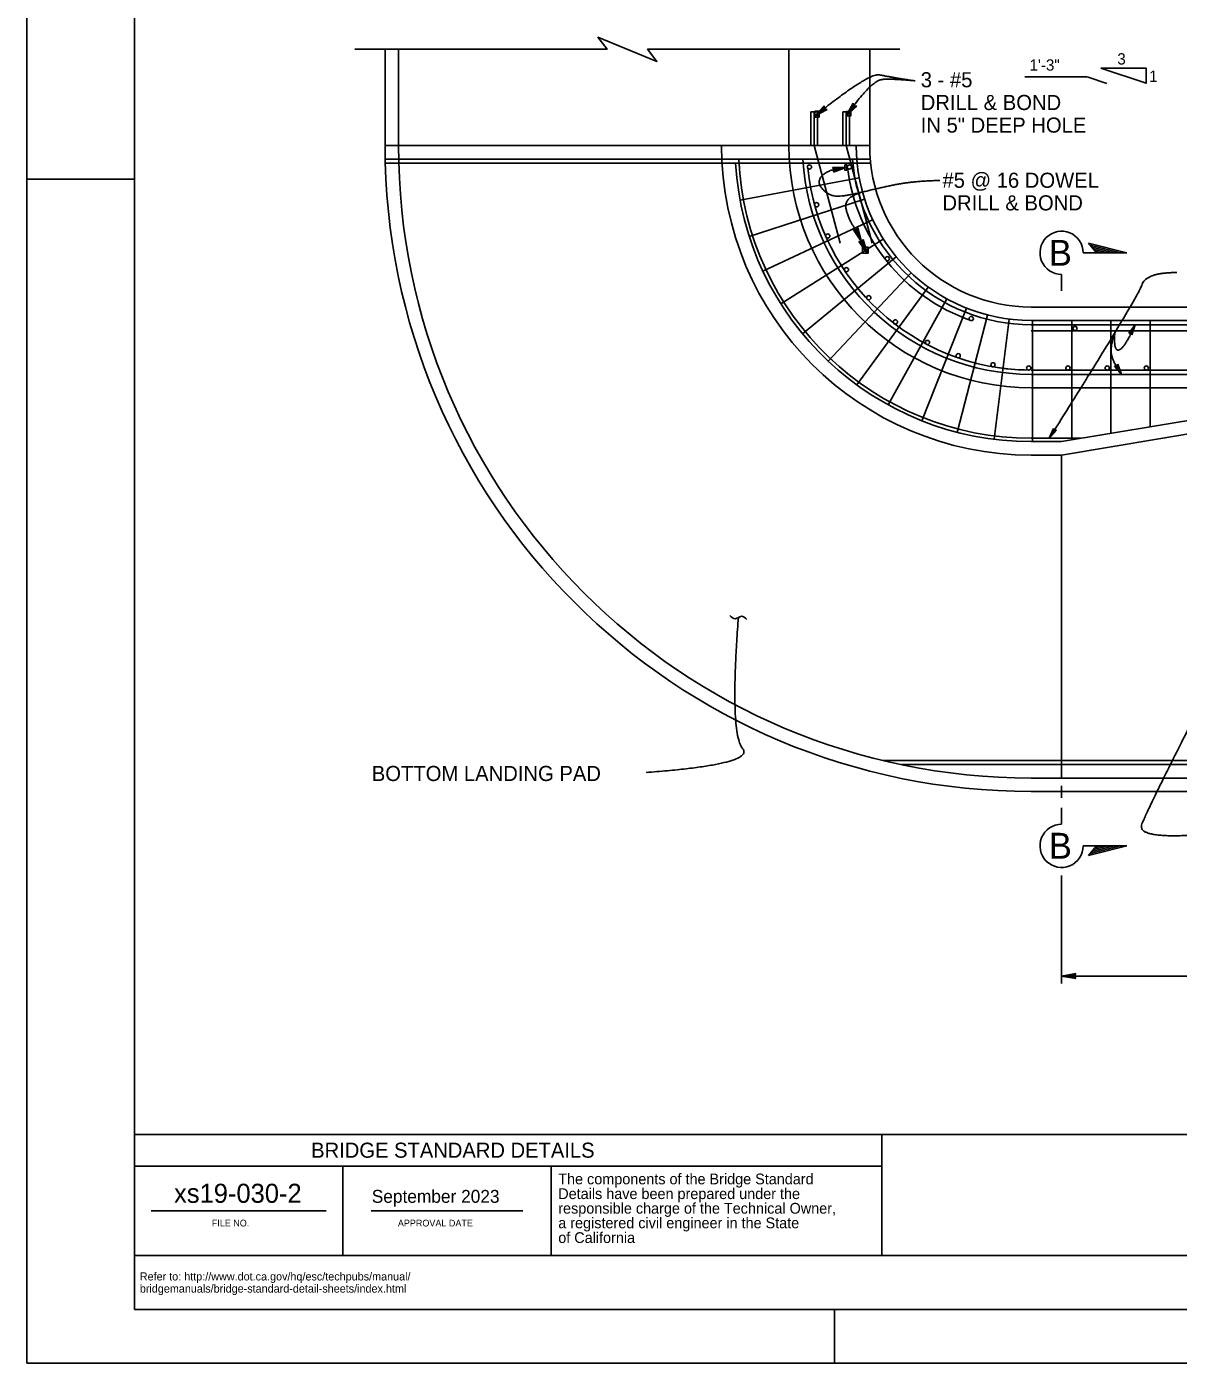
# Model space of a CAD drawing. Extents: x 0 to 2.83, y 0 to 1.83.
# Drawn here: x 0 to 0.891, y 0 to 1.035 of the extents above; entities that cross this region are included whole.
import ezdxf

# ---------------------------------------------------------------- set-up
doc = ezdxf.new("R2010")
doc.units = 0
for name, color, linetype in [('str_Border-Plot-Shape-A', 7, 'Continuous'), ('str_Border-Text-A', 7, 'Continuous'), ('str_Border-Title-Block-A', 7, 'Continuous'), ('str_Concrete-A', 7, 'Continuous'), ('str_Dimensions-A', 7, 'Continuous'), ('str_Existing-Concrete-A', 7, 'Continuous'), ('str_Guideline-NoPlot-A', 7, 'Continuous'), ('str_Masking-Shape-A', 7, 'Continuous'), ('str_Reinforcement-B', 7, 'Continuous'), ('str_Text-A', 7, 'Continuous')]:
    doc.layers.add(name, color=color, linetype=linetype)

msp = doc.modelspace()

# ---------------------------------------------------------------- linework, layer by layer
at = {"layer": 'str_Border-Plot-Shape-A'}
msp.add_lwpolyline([(0, 0), (2.8333, 0), (2.8333, 1.8333), (0, 1.8333)], close=True, dxfattribs=at)
at = {"layer": 'str_Border-Title-Block-A'}
for p, q in [((0, 0), (0, 1.8333)), ((0.0833, 0.0417), (0.0833, 1.7917)), ((0, 0.9167), (0.0833, 0.9167)), ((2.7917, 0.1771), (0.0833, 0.1771)), ((0.6618, 0.1771), (0.6618, 0.0833)), ((0.6618, 0.1527), (0.0833, 0.1527)), ((0.2446, 0.0833), (0.2446, 0.1527)), ((0.4058, 0.1527), (0.4058, 0.0833)), ((0.0962, 0.118), (0.2317, 0.118)), ((0.2666, 0.118), (0.3838, 0.118)), ((2.7917, 0.0833), (0.0833, 0.0833)), ((2.7917, 0.0417), (0.0833, 0.0417)), ((0.625, 0.0417), (0.625, 0)), ((2.8333, 0), (0, 0))]:
    msp.add_line(p, q, dxfattribs=at)
at = {"layer": 'str_Concrete-A'}
for p, q in [((0.6523, 0.9426), (0.2773, 0.9426)), ((0.7773, 0.8176), (1.4883, 0.8176)), ((1.4883, 0.7551), (0.7773, 0.7551)), ((0.8008, 0.703), (1.1133, 0.7551)), ((0.8008, 0.703), (0.7773, 0.703)), ((0.8008, 0.453), (0.8008, 0.703)), ((0.7773, 0.453), (1.4883, 0.453)), ((0.7773, 0.4426), (1.4883, 0.4426))]:
    msp.add_line(p, q, dxfattribs=at)
for radius in [0.5, 0.4896, 0.2396, 0.1875, 0.125]:
    msp.add_arc((0.7773, 0.9426), radius, 180, 270, dxfattribs=at)
at = {"layer": 'str_Dimensions-A'}
for p, q in [((0.8008, 0.4471), (0.8008, 0.4376)), ((0.8008, 0.3775), (0.8008, 0.2939)), ((0.8008, 0.2997), (0.8118, 0.3016)), ((0.8008, 0.2997), (0.8115, 0.3011)), ((0.8112, 0.3006), (0.8008, 0.2997)), ((0.8109, 0.3002), (0.8008, 0.2997)), ((0.8107, 0.2997), (0.8112, 0.3006)), ((0.8112, 0.3006), (0.8118, 0.3016)), ((0.8008, 0.2997), (1.4883, 0.2997)), ((0.8107, 0.2997), (0.8008, 0.2997)), ((0.8118, 0.2979), (0.8008, 0.2997)), ((0.8008, 0.2997), (0.8112, 0.2988)), ((0.8115, 0.2984), (0.8008, 0.2997)), ((0.8008, 0.2997), (0.8109, 0.2993)), ((0.8112, 0.2988), (0.8107, 0.2997)), ((0.8112, 0.2988), (0.8118, 0.2979))]:
    msp.add_line(p, q, dxfattribs=at)
at = {"layer": 'str_Existing-Concrete-A'}
for p, q in [((0.2773, 0.9426), (0.2773, 1.0171)), ((0.2773, 0.9426), (0.2773, 1.0171)), ((0.2773, 0.9426), (0.2773, 1.0171)), ((0.2773, 0.9426), (0.2773, 1.0171)), ((0.2773, 0.9426), (0.2773, 1.0171)), ((0.2773, 0.9426), (0.2773, 1.0171)), ((0.2773, 0.9426), (0.2773, 1.0171)), ((0.2773, 0.9426), (0.2773, 1.0171)), ((0.2773, 0.9426), (0.2773, 1.0171)), ((0.2773, 0.9426), (0.2773, 1.0171)), ((0.2773, 0.9426), (0.2773, 1.0171)), ((0.2773, 0.9426), (0.2773, 1.0171)), ((0.2773, 0.9426), (0.2773, 1.0171)), ((0.2773, 0.9426), (0.2773, 1.0171)), ((0.2773, 0.9426), (0.2773, 1.0171)), ((0.2773, 0.9426), (0.2773, 1.0171)), ((0.2773, 0.9426), (0.2773, 1.0171)), ((0.2773, 0.9426), (0.2773, 1.0171)), ((0.2773, 0.9426), (0.2773, 1.0171)), ((0.2773, 0.9426), (0.2773, 1.0171)), ((0.2773, 0.9426), (0.2773, 1.0171)), ((0.2773, 0.9426), (0.2773, 1.0171)), ((0.2773, 0.9426), (0.2773, 1.0171)), ((0.2773, 0.9426), (0.2773, 1.0171)), ((0.2773, 0.9426), (0.2773, 1.0171)), ((0.2773, 0.9426), (0.2773, 1.0171)), ((0.2773, 0.9426), (0.2773, 1.0171)), ((0.2877, 0.9426), (0.2877, 1.0171)), ((0.2877, 0.9426), (0.2877, 1.0171)), ((0.2877, 0.9426), (0.2877, 1.0171)), ((0.2877, 0.9426), (0.2877, 1.0171)), ((0.2877, 0.9426), (0.2877, 1.0171)), ((0.2877, 0.9426), (0.2877, 1.0171)), ((0.2877, 0.9426), (0.2877, 1.0171)), ((0.2877, 0.9426), (0.2877, 1.0171)), ((0.2877, 0.9426), (0.2877, 1.0171)), ((0.2877, 0.9426), (0.2877, 1.0171)), ((0.2877, 0.9426), (0.2877, 1.0171)), ((0.2877, 0.9426), (0.2877, 1.0171)), ((0.2877, 0.9426), (0.2877, 1.0171)), ((0.2877, 0.9426), (0.2877, 1.0171)), ((0.2877, 0.9426), (0.2877, 1.0171)), ((0.2877, 0.9426), (0.2877, 1.0171)), ((0.2877, 0.9426), (0.2877, 1.0171)), ((0.2877, 0.9426), (0.2877, 1.0171)), ((0.2877, 0.9426), (0.2877, 1.0171)), ((0.2877, 0.9426), (0.2877, 1.0171)), ((0.2877, 0.9426), (0.2877, 1.0171)), ((0.2877, 0.9426), (0.2877, 1.0171)), ((0.2877, 0.9426), (0.2877, 1.0171)), ((0.2877, 0.9426), (0.2877, 1.0171)), ((0.2877, 0.9426), (0.2877, 1.0171)), ((0.2877, 0.9426), (0.2877, 1.0171)), ((0.2877, 0.9426), (0.2877, 1.0171)), ((0.5898, 0.9426), (0.5898, 1.0171)), ((0.6523, 0.9426), (0.6523, 1.0171)), ((0.6067, 0.9426), (0.6067, 0.9686)), ((0.6067, 0.9686), (0.6119, 0.9686)), ((0.6119, 0.9426), (0.6119, 0.9686)), ((0.6314, 0.9426), (0.6314, 0.9686)), ((0.6314, 0.9686), (0.6366, 0.9686)), ((0.6366, 0.9426), (0.6366, 0.9686))]:
    msp.add_line(p, q, dxfattribs=at)
msp.add_lwpolyline([(0.2538, 1.0171), (0.4491, 1.0171), (0.442, 1.0264), (0.4876, 1.0077), (0.4804, 1.0171), (0.6757, 1.0171)], dxfattribs=at)
at = {"layer": 'str_Guideline-NoPlot-A'}
for p, q in [((0.6523, 0.9321), (0.2773, 0.9321)), ((0.6523, 0.9289), (0.2773, 0.9289)), ((0.7773, 0.8071), (1.4883, 0.8071)), ((0.7773, 0.7993), (1.4883, 0.7993)), ((0.7773, 0.7687), (1.4883, 0.7687)), ((1.4883, 0.7655), (0.7773, 0.7655)), ((0.7991, 0.7133), (1.1116, 0.7653)), ((0.8008, 0.7134), (0.7773, 0.7134)), ((0.6624, 0.4666), (1.4883, 0.4666)), ((0.6768, 0.4634), (1.4883, 0.4634))]:
    msp.add_line(p, q, dxfattribs=at)
for radius, start, end in [(0.1354, 180, 270), (0.2292, 183.4206, 270), (0.1738, 185.7238, 269.4289), (0.1432, 186.8093, 250.9098)]:
    msp.add_arc((0.7773, 0.9426), radius, start, end, dxfattribs=at)
at = {"layer": 'str_Masking-Shape-A'}
for points in [[(0.6099, 0.9693), (0.6132, 0.9693), (0.6132, 0.9647), (0.6099, 0.9647)], [(0.6344, 0.9689), (0.6376, 0.9689), (0.6376, 0.9656), (0.6344, 0.9656)], [(0.6331, 0.9277), (0.6346, 0.9277), (0.6346, 0.9235), (0.6331, 0.9235)], [(0.6468, 0.8594), (0.6512, 0.8594), (0.6512, 0.8639), (0.6468, 0.8639)]]:
    msp.add_lwpolyline(points, close=True, dxfattribs=at)
at = {"layer": 'str_Reinforcement-B'}
for p, q in [((0.7723, 0.9958), (0.8195, 0.9958)), ((0.8214, 0.9955), (0.8357, 0.9907)), ((0.6093, 0.9686), (0.6093, 0.9426)), ((0.634, 0.9686), (0.634, 0.9426)), ((0.6093, 0.9426), (0.6295, 0.8671)), ((0.634, 0.9426), (0.6542, 0.8671)), ((0.6425, 0.9289), (0.5485, 0.9289)), ((0.6442, 0.9176), (0.552, 0.9003)), ((0.6484, 0.901), (0.5591, 0.8723)), ((0.6546, 0.8852), (0.5697, 0.8455)), ((0.6628, 0.8702), (0.5835, 0.8202)), ((0.6728, 0.8564), (0.6004, 0.7968)), ((0.6844, 0.844), (0.6201, 0.7757)), ((0.6975, 0.8331), (0.6423, 0.7573)), ((0.7119, 0.824), (0.6666, 0.7419)), ((0.7273, 0.8167), (0.6927, 0.7296)), ((0.7435, 0.8114), (0.7201, 0.7206)), ((0.7602, 0.8082), (0.7485, 0.7152)), ((0.7783, 0.8071), (0.7783, 0.7134)), ((0.8086, 0.8071), (0.8086, 0.7148)), ((0.839, 0.8071), (0.839, 0.7199)), ((0.8694, 0.8071), (0.8694, 0.725)), ((0.7773, 0.8039), (1.4779, 0.8039)), ((0.7773, 0.7655), (1.4779, 0.7655)), ((0.8156, 0.716), (0.7773, 0.716))]:
    msp.add_line(p, q, dxfattribs=at)
for centre in [(0.6057, 0.926), (0.6366, 0.926), (0.6112, 0.8968), (0.6199, 0.8726), (0.6659, 0.855), (0.6343, 0.8465), (0.6516, 0.8248), (0.6722, 0.8061), (0.7309, 0.8087), (0.8112, 0.801), (0.697, 0.7902), (0.7208, 0.7799), (0.7477, 0.7729), (0.7754, 0.7704), (0.8057, 0.7704), (0.8361, 0.7704), (0.8664, 0.7704)]:
    msp.add_circle(centre, 0.00163, dxfattribs=at)
for centre, radius, start, end in [((0.8195, 0.9898), 0.00601, 71.5651, 90), ((0.7773, 0.9426), 0.2266, 182.6353, 270), ((0.7773, 0.9426), 0.1771, 183.3724, 270), ((0.7773, 0.9426), 0.1387, 184.3081, 270), ((0.7773, 0.9426), 0.1738, 260.1284, 269.4289)]:
    msp.add_arc(centre, radius, start, end, dxfattribs=at)
at = {"layer": 'str_Text-A'}
for p, q in [((0.6095, 0.9653), (0.6171, 0.9734)), ((0.6095, 0.9653), (0.6171, 0.9729)), ((0.6172, 0.9724), (0.6171, 0.9734)), ((0.6342, 0.9655), (0.6394, 0.9753)), ((0.6342, 0.9655), (0.6396, 0.9748)), ((0.6398, 0.9743), (0.6342, 0.9655)), ((0.64, 0.9738), (0.6342, 0.9655)), ((0.6402, 0.9733), (0.6342, 0.9655)), ((0.6342, 0.9655), (0.6412, 0.9732)), ((0.6342, 0.9655), (0.6407, 0.9732)), ((0.6423, 0.9731), (0.6342, 0.9655)), ((0.6418, 0.9731), (0.6342, 0.9655)), ((0.6398, 0.9743), (0.6394, 0.9753)), ((0.6402, 0.9733), (0.6398, 0.9743)), ((0.6412, 0.9732), (0.6402, 0.9733)), ((0.6412, 0.9732), (0.6423, 0.9731)), ((0.6172, 0.9724), (0.6095, 0.9653)), ((0.6172, 0.9718), (0.6095, 0.9653)), ((0.6173, 0.9713), (0.6095, 0.9653)), ((0.6095, 0.9653), (0.6178, 0.9711)), ((0.6095, 0.9653), (0.6183, 0.9709)), ((0.6188, 0.9707), (0.6095, 0.9653)), ((0.6193, 0.9705), (0.6095, 0.9653)), ((0.6173, 0.9713), (0.6172, 0.9724)), ((0.6183, 0.9709), (0.6173, 0.9713)), ((0.6183, 0.9709), (0.6193, 0.9705)), ((0.6236, 0.9255), (0.6346, 0.9258)), ((0.6243, 0.9247), (0.6236, 0.9255)), ((0.6239, 0.9251), (0.6346, 0.9258)), ((0.6346, 0.9258), (0.6242, 0.9219)), ((0.6246, 0.9229), (0.6242, 0.9219)), ((0.6346, 0.9258), (0.6243, 0.9247)), ((0.6243, 0.9247), (0.625, 0.9239)), ((0.6346, 0.9258), (0.6244, 0.9224)), ((0.6246, 0.9229), (0.6346, 0.9258)), ((0.6346, 0.9258), (0.6246, 0.9243)), ((0.625, 0.9239), (0.6246, 0.9229)), ((0.6248, 0.9234), (0.6346, 0.9258)), ((0.625, 0.9239), (0.6346, 0.9258)), ((0.6408, 0.8772), (0.6397, 0.8773)), ((0.646, 0.8682), (0.6397, 0.8773)), ((0.646, 0.8682), (0.6403, 0.8773)), ((0.6408, 0.8772), (0.646, 0.8682)), ((0.6419, 0.8771), (0.6408, 0.8772)), ((0.6413, 0.8772), (0.646, 0.8682)), ((0.6424, 0.878), (0.6419, 0.8771)), ((0.6419, 0.8771), (0.646, 0.8682)), ((0.646, 0.8682), (0.6422, 0.8776)), ((0.6424, 0.878), (0.643, 0.8789)), ((0.646, 0.8682), (0.6424, 0.878)), ((0.6427, 0.8785), (0.646, 0.8682)), ((0.643, 0.8789), (0.646, 0.8682)), ((0.6467, 0.8689), (0.6473, 0.8698)), ((0.647, 0.8694), (0.6503, 0.8592)), ((0.6473, 0.8698), (0.6503, 0.8592)), ((0.6451, 0.8682), (0.644, 0.8683)), ((0.6503, 0.8592), (0.644, 0.8683)), ((0.6503, 0.8592), (0.6445, 0.8682)), ((0.6451, 0.8682), (0.6503, 0.8592)), ((0.6461, 0.868), (0.6451, 0.8682)), ((0.6456, 0.8681), (0.6503, 0.8592)), ((0.6467, 0.8689), (0.6461, 0.868)), ((0.6461, 0.868), (0.6503, 0.8592)), ((0.6503, 0.8592), (0.6464, 0.8685)), ((0.6503, 0.8592), (0.6467, 0.8689)), ((0.8175, 0.8596), (0.8512, 0.8596)), ((0.8512, 0.8596), (0.8217, 0.8671)), ((0.8278, 0.8596), (0.8217, 0.8671)), ((0.8464, 0.8596), (0.823, 0.8655)), ((0.8415, 0.8596), (0.8243, 0.864)), ((0.8367, 0.8596), (0.8255, 0.8624)), ((0.8318, 0.8596), (0.8268, 0.8609)), ((0.8008, 0.8429), (0.8008, 0.8302)), ((0.8528, 0.7973), (0.8578, 0.8039)), ((0.8536, 0.7973), (0.8528, 0.7973)), ((0.8532, 0.7973), (0.8578, 0.8039)), ((0.8578, 0.8039), (0.8536, 0.7973)), ((0.8536, 0.7973), (0.8544, 0.7974)), ((0.8578, 0.8039), (0.854, 0.7973)), ((0.8544, 0.7974), (0.8578, 0.8039)), ((0.8544, 0.7974), (0.8548, 0.7967)), ((0.8546, 0.797), (0.8578, 0.8039)), ((0.8548, 0.7967), (0.8578, 0.8039)), ((0.8548, 0.7967), (0.8552, 0.796)), ((0.8578, 0.8039), (0.855, 0.7963)), ((0.8578, 0.8039), (0.8552, 0.796)), ((0.8426, 0.7719), (0.8418, 0.7719)), ((0.8471, 0.7655), (0.8418, 0.7719)), ((0.8471, 0.7655), (0.8422, 0.7719)), ((0.8426, 0.7719), (0.8471, 0.7655)), ((0.8434, 0.7719), (0.8426, 0.7719)), ((0.843, 0.7719), (0.8471, 0.7655)), ((0.8438, 0.7726), (0.8434, 0.7719)), ((0.8434, 0.7719), (0.8471, 0.7655)), ((0.8471, 0.7655), (0.8436, 0.7722)), ((0.8438, 0.7726), (0.8442, 0.7733)), ((0.8471, 0.7655), (0.8438, 0.7726)), ((0.844, 0.7729), (0.8471, 0.7655)), ((0.8442, 0.7733), (0.8471, 0.7655)), ((0.7913, 0.716), (0.7945, 0.7237)), ((0.7913, 0.716), (0.7947, 0.7233)), ((0.7949, 0.7229), (0.7913, 0.716)), ((0.7951, 0.7226), (0.7913, 0.716)), ((0.7952, 0.7222), (0.7913, 0.716)), ((0.7969, 0.7222), (0.7913, 0.716)), ((0.7913, 0.716), (0.7961, 0.7222)), ((0.7965, 0.7222), (0.7913, 0.716)), ((0.7913, 0.716), (0.7956, 0.7222)), ((0.7949, 0.7229), (0.7945, 0.7237)), ((0.7952, 0.7222), (0.7949, 0.7229)), ((0.7961, 0.7222), (0.7952, 0.7222)), ((0.7961, 0.7222), (0.7969, 0.7222)), ((0.8008, 0.4172), (0.8008, 0.4299)), ((0.8175, 0.4005), (0.8512, 0.4005)), ((0.8512, 0.4005), (0.8217, 0.393)), ((0.8278, 0.4005), (0.8217, 0.393)), ((0.8464, 0.4005), (0.823, 0.3946)), ((0.8415, 0.4005), (0.8243, 0.3961)), ((0.8367, 0.4005), (0.8255, 0.3977)), ((0.8318, 0.4005), (0.8268, 0.3992))]:
    msp.add_line(p, q, dxfattribs=at)
msp.add_lwpolyline([(0.8311, 1.0025), (0.8663, 1.0025), (0.8663, 0.9908)], close=True, dxfattribs=at)
for centre, start, end in [((0.8008, 0.8596), 0, 270.0005), ((0.8008, 0.4005), 89.9995, 360)]:
    msp.add_arc(centre, 0.0167, start, end, dxfattribs=at)
for points, degree in [([(0.6874, 0.9927), (0.6678, 0.9956), (0.6518, 0.9991), (0.6095, 0.9653)], 2), ([(0.6874, 0.9927), (0.6707, 0.9944), (0.6536, 0.9932), (0.6342, 0.9655)], 2), ([(0.7066, 0.9156), (0.6863, 0.915), (0.663, 0.9106), (0.6363, 0.904), (0.6216, 0.9028), (0.6105, 0.9144), (0.6212, 0.9247), (0.6346, 0.9258)], 2), ([(0.646, 0.9065), (0.6322, 0.9022), (0.6356, 0.8863), (0.6438, 0.8738), (0.6503, 0.8592)], 2), ([(0.8899, 0.8443), (0.8659, 0.8443), (0.8599, 0.8251), (0.7913, 0.716)], 2), ([(0.842, 0.7978), (0.8379, 0.7861), (0.8415, 0.7732), (0.8471, 0.7655)], 2), ([(0.842, 0.7978), (0.8409, 0.7835), (0.8492, 0.7851), (0.8578, 0.8039)], 2), ([(0.4793, 0.4573), (0.564, 0.4637), (0.5439, 0.4879), (0.5507, 0.5773)], 2), ([(0.5441, 0.5789), (0.5455, 0.5773), (0.5483, 0.575), (0.5531, 0.5796), (0.5559, 0.5773), (0.5573, 0.5757)], 3), ([(0.9104, 0.4093), (0.8586, 0.4054), (0.867, 0.4286), (0.9154, 0.5236)], 2)]:
    msp.add_open_spline(points, degree=degree, dxfattribs=at)

# ---------------------------------------------------------------- texts
at = {"layer": 'str_Border-Text-A'}
for s, height, p in [('xs19-030-2', 0.01476, (0.114, 0.1242)), ('September 2023', 0.01, (0.267, 0.1242))]:
    msp.add_text(s, height=height, dxfattribs=at).set_placement(p)
at = {"layer": 'str_Border-Title-Block-A'}
for s, height, p in [('BRIDGE STANDARD DETAILS', 0.011667, (0.2201, 0.1591)), ('The components of the Bridge Standard', 0.008333, (0.4113, 0.1385)), ('Details have been prepared under the', 0.008333, (0.4113, 0.1271)), ('responsible charge of the Technical Owner,', 0.008333, (0.4113, 0.1158)), ('FILE NO.', 0.00521, (0.1432, 0.1059)), ('APPROVAL DATE', 0.005208, (0.2872, 0.1059)), ('a registered civil engineer in the State', 0.008333, (0.4113, 0.1045)), ('of California', 0.008333, (0.4113, 0.0931)), ('Refer to: http://www.dot.ca.gov/hq/esc/techpubs/manual/', 0.006249, (0.0875, 0.0641)), ('bridgemanuals/bridge-standard-detail-sheets/index.html', 0.006249, (0.0875, 0.0547))]:
    msp.add_text(s, height=height, dxfattribs=at).set_placement(p)
at = {"layer": 'str_Text-A'}
for s, height, p in [('3', 0.00877, (0.8439, 1.0053)), ('1\'-3"', 0.00877, (0.776, 1.0006)), ('3 - #5', 0.0117, (0.6918, 0.9877)), ('1', 0.00877, (0.8685, 0.9918)), ('DRILL & BOND', 0.0117, (0.6918, 0.9701)), ('IN 5" DEEP HOLE', 0.0117, (0.6918, 0.9526)), ('#5 @ 16 DOWEL', 0.0117, (0.7086, 0.9099)), ('DRILL & BOND', 0.0117, (0.7086, 0.8924)), ('B', 0.02, (0.7909, 0.8496)), ('BOTTOM LANDING PAD', 0.0117, (0.267, 0.4507)), ('B', 0.02, (0.7909, 0.3906))]:
    msp.add_text(s, height=height, dxfattribs=at).set_placement(p)

doc.saveas('drawing.dxf')
